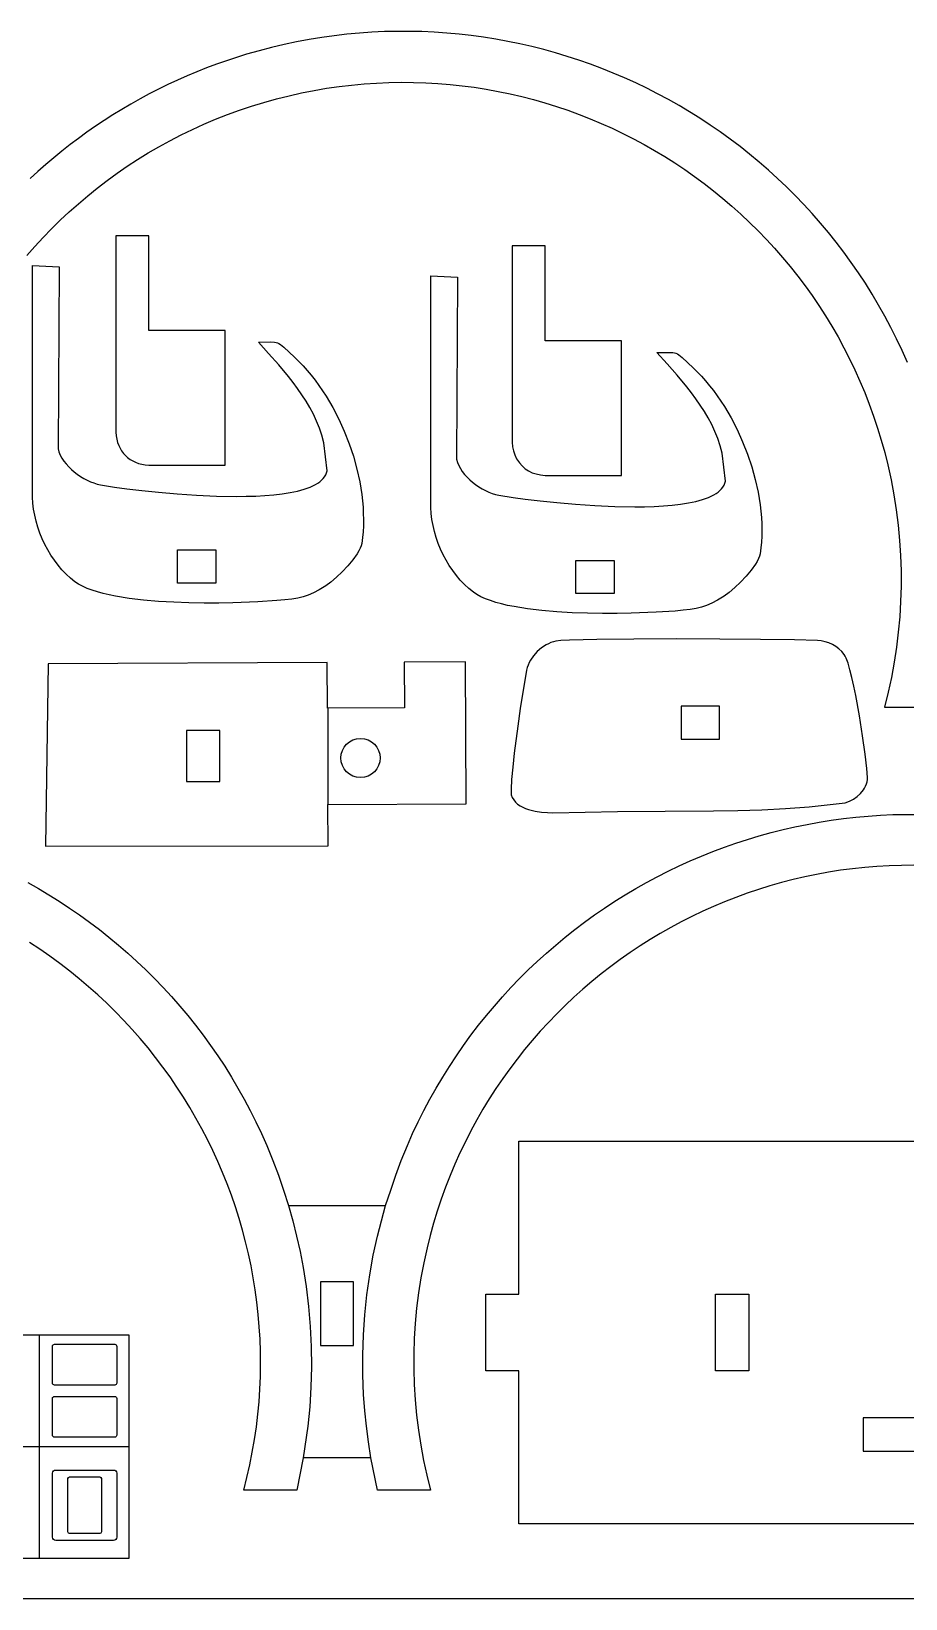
# Model space of a CAD drawing. Extents: x 169 to 749, y 15 to 895.
# Drawn here: x 234.2 to 302.8, y 15 to 138 of the extents above; entities that cross this region are included whole.
import ezdxf

# ---------------------------------------------------------------- set-up
doc = ezdxf.new("R2010")
doc.units = 0
doc.layers.get('0').update_dxf_attribs({"linetype": 'CONTINUOUS'})

msp = doc.modelspace()

# ---------------------------------------------------------------- linework, layer by layer
at = {"color": 4}
for p, q in [((258.978007, 137.728923), (257.9932, 137.614717)), ((259.962167, 137.820011), (258.978007, 137.728923)), ((260.945332, 137.888143), (259.962167, 137.820011)), ((261.927155, 137.933482), (260.945332, 137.888143)), ((262.907289, 137.956191), (261.927155, 137.933482)), ((263.885386, 137.956433), (262.907289, 137.956191)), ((264.861099, 137.93437), (263.885386, 137.956433)), ((265.83408, 137.890165), (264.861099, 137.93437)), ((266.803982, 137.82398), (265.83408, 137.890165)), ((267.770459, 137.735979), (266.803982, 137.82398)), ((268.733162, 137.626324), (267.770459, 137.735979)), ((253.071612, 136.69122), (252.090215, 136.434888)), ((254.054445, 136.923457), (253.071612, 136.69122)), ((255.038368, 137.131763), (254.054445, 136.923457)), ((256.023033, 137.3163), (255.038368, 137.131763)), ((257.008093, 137.47723), (256.023033, 137.3163)), ((257.9932, 137.614717), (257.008093, 137.47723)), ((269.691744, 137.495177), (268.733162, 137.626324)), ((270.645857, 137.342703), (269.691744, 137.495177)), ((271.595156, 137.169062), (270.645857, 137.342703)), ((272.539291, 136.974418), (271.595156, 137.169062)), ((273.477916, 136.758934), (272.539291, 136.974418)), ((274.410683, 136.522771), (273.477916, 136.758934)), ((275.337246, 136.266094), (274.410683, 136.522771)), ((248.748193, 135.372114), (247.974075, 135.082075)), ((249.52909, 135.647583), (248.748193, 135.372114)), ((250.316611, 135.908353), (249.52909, 135.647583)), ((251.110603, 136.154299), (250.316611, 135.908353)), ((252.090215, 136.434888), (251.110603, 136.154299)), ((276.257256, 135.989065), (275.337246, 136.266094)), ((277.170366, 135.691845), (276.257256, 135.989065)), ((278.07623, 135.374599), (277.170366, 135.691845)), ((278.974498, 135.037489), (278.07623, 135.374599)), ((245.693937, 134.125799), (244.948478, 133.778744)), ((246.446793, 134.45879), (245.693937, 134.125799)), ((247.206891, 134.777591), (246.446793, 134.45879)), ((247.974075, 135.082075), (247.206891, 134.777591)), ((279.864826, 134.680677), (278.974498, 135.037489)), ((280.746864, 134.304326), (279.864826, 134.680677)), ((281.620265, 133.908599), (280.746864, 134.304326)), ((243.480364, 133.042953), (242.758018, 132.65447)), ((244.210568, 133.417753), (243.480364, 133.042953)), ((244.948478, 133.778744), (244.210568, 133.417753)), ((253.454151, 132.658175), (254.447503, 132.907399)), ((254.447503, 132.907399), (255.427954, 133.126832)), ((255.427954, 133.126832), (256.408249, 133.320208)), ((256.408249, 133.320208), (257.388018, 133.487756)), ((257.388018, 133.487756), (258.366887, 133.629705)), ((258.366887, 133.629705), (259.344486, 133.746283)), ((259.344486, 133.746283), (260.320442, 133.83772)), ((260.320442, 133.83772), (261.294383, 133.904244)), ((261.294383, 133.904244), (262.265938, 133.946084)), ((262.265938, 133.946084), (263.234735, 133.963469)), ((263.234735, 133.963469), (264.200402, 133.956628)), ((264.200402, 133.956628), (265.162567, 133.925789)), ((265.162567, 133.925789), (266.120858, 133.871181)), ((266.120858, 133.871181), (267.074904, 133.793033)), ((267.074904, 133.793033), (268.024332, 133.691574)), ((268.024332, 133.691574), (268.968771, 133.567033)), ((268.968771, 133.567033), (269.90785, 133.419638)), ((269.90785, 133.419638), (270.841195, 133.249618)), ((270.841195, 133.249618), (271.768435, 133.057203)), ((271.768435, 133.057203), (272.689199, 132.84262)), ((272.689199, 132.84262), (273.603115, 132.606099)), ((282.484683, 133.493658), (281.620265, 133.908599)), ((283.33977, 133.059667), (282.484683, 133.493658)), ((284.185178, 132.606787), (283.33977, 133.059667)), ((241.337522, 131.836964), (240.639679, 131.408196)), ((242.043686, 132.252431), (241.337522, 131.836964)), ((242.758018, 132.65447), (242.043686, 132.252431)), ((249.607036, 131.424629), (250.549395, 131.767721)), ((250.549395, 131.767721), (251.504859, 132.08794)), ((251.504859, 132.08794), (252.47319, 132.38489)), ((252.47319, 132.38489), (253.454151, 132.658175)), ((273.603115, 132.606099), (274.50981, 132.347868)), ((274.50981, 132.347868), (275.408913, 132.068156)), ((275.408913, 132.068156), (276.300053, 131.767193)), ((276.300053, 131.767193), (277.182856, 131.445206)), ((285.02056, 132.135183), (284.185178, 132.606787)), ((285.845569, 131.645015), (285.02056, 132.135183)), ((286.659857, 131.136448), (285.845569, 131.645015)), ((239.269578, 130.511261), (238.597627, 130.043349)), ((239.950313, 130.966252), (239.269578, 130.511261)), ((240.639679, 131.408196), (239.950313, 130.966252)), ((246.860968, 130.262081), (247.762585, 130.671413)), ((247.762585, 130.671413), (248.67802, 131.059061)), ((248.67802, 131.059061), (249.607036, 131.424629)), ((277.182856, 131.445206), (278.056952, 131.102425)), ((278.056952, 131.102425), (278.921969, 130.739079)), ((278.921969, 130.739079), (279.777534, 130.355396)), ((279.777534, 130.355396), (280.623276, 129.951605)), ((287.463078, 130.609643), (286.659857, 131.136448)), ((288.254883, 130.064764), (287.463078, 130.609643)), ((237.280698, 129.069271), (236.636029, 128.563358)), ((237.934616, 129.562644), (237.280698, 129.069271)), ((238.597627, 130.043349), (237.934616, 129.562644)), ((244.241408, 128.907944), (245.100142, 129.37995)), ((245.100142, 129.37995), (245.973408, 129.831461)), ((245.973408, 129.831461), (246.860968, 130.262081)), ((280.623276, 129.951605), (281.458824, 129.527934)), ((281.458824, 129.527934), (282.283804, 129.084613)), ((282.283804, 129.084613), (283.097846, 128.621871)), ((289.034926, 129.501972), (288.254883, 130.064764)), ((289.802858, 128.921432), (289.034926, 129.501972)), ((236.000761, 128.045033), (235.37505, 127.514421)), ((236.636029, 128.563358), (236.000761, 128.045033)), ((241.754775, 127.372917), (242.568487, 127.904031)), ((242.568487, 127.904031), (243.397443, 128.415839)), ((243.397443, 128.415839), (244.241408, 128.907944)), ((283.097846, 128.621871), (283.900578, 128.139936)), ((283.900578, 128.139936), (284.691627, 127.639037)), ((290.558333, 128.323305), (289.802858, 128.921432)), ((291.301004, 127.707754), (290.558333, 128.323305)), ((234.75905, 126.97165), (234.152915, 126.416847)), ((235.37505, 127.514421), (234.75905, 126.97165)), ((240.17404, 126.254355), (240.956547, 126.822893)), ((240.956547, 126.822893), (241.754775, 127.372917)), ((284.691627, 127.639037), (285.470622, 127.119403)), ((285.470622, 127.119403), (286.237191, 126.581263)), ((292.030522, 127.074943), (291.301004, 127.707754)), ((292.746541, 126.425032), (292.030522, 127.074943)), ((238.657141, 125.063322), (239.407492, 125.667699)), ((239.407492, 125.667699), (240.17404, 126.254355)), ((286.237191, 126.581263), (286.990963, 126.024845)), ((286.990963, 126.024845), (287.731564, 125.450378)), ((287.731564, 125.450378), (288.458625, 124.858092)), ((293.448714, 125.758186), (292.746541, 126.425032)), ((294.136692, 125.074568), (293.448714, 125.758186)), ((237.205979, 123.802989), (237.923224, 124.44162)), ((237.923224, 124.44162), (238.657141, 125.063322)), ((288.458625, 124.858092), (289.171772, 124.248214)), ((289.171772, 124.248214), (289.870634, 123.620974)), ((294.810128, 124.374338), (294.136692, 125.074568)), ((295.468676, 123.657662), (294.810128, 124.374338)), ((235.822458, 122.476525), (236.505645, 123.147825)), ((236.505645, 123.147825), (237.205979, 123.802989)), ((289.870634, 123.620974), (290.554838, 122.9766)), ((290.554838, 122.9766), (291.224015, 122.315322)), ((296.111988, 122.9247), (295.468676, 123.657662)), ((296.739716, 122.175616), (296.111988, 122.9247)), ((234.508481, 121.087101), (235.156658, 121.789485)), ((235.156658, 121.789485), (235.822458, 122.476525)), ((243.452294, 121.924672), (240.855894, 121.924672)), ((240.855894, 121.924672), (240.855894, 106.525872)), ((243.452294, 114.482272), (243.452294, 121.924672)), ((291.224015, 122.315322), (291.87779, 121.637368)), ((297.351514, 121.410572), (296.739716, 122.175616)), ((233.878165, 120.369769), (234.508481, 121.087101)), ((274.52946, 121.127822), (271.93306, 121.127822)), ((271.93306, 121.127822), (271.93306, 105.729022)), ((274.52946, 113.685422), (274.52946, 121.127822)), ((291.87779, 121.637368), (292.515793, 120.942967)), ((292.515793, 120.942967), (293.137652, 120.232347)), ((297.947033, 120.629732), (297.351514, 121.410572)), ((298.525926, 119.833258), (297.947033, 120.629732)), ((234.325186, 101.415601), (234.325186, 119.584201)), ((234.325186, 119.584201), (236.421186, 119.491801)), ((236.421186, 119.491801), (236.328886, 105.215301)), ((293.137652, 120.232347), (293.742994, 119.505738)), ((293.742994, 119.505738), (294.331449, 118.763368)), ((299.087847, 119.021312), (298.525926, 119.833258)), ((265.558257, 100.601427), (265.558257, 118.770127)), ((265.558257, 118.770127), (267.654257, 118.677627)), ((267.654257, 118.677627), (267.561957, 104.401127)), ((294.331449, 118.763368), (294.902643, 118.005466)), ((294.902643, 118.005466), (295.456206, 117.232261)), ((299.632447, 118.194058), (299.087847, 119.021312)), ((300.15938, 117.351657), (299.632447, 118.194058)), ((295.456206, 117.232261), (295.991766, 116.443982)), ((300.668297, 116.494273), (300.15938, 117.351657)), ((295.991766, 116.443982), (296.50895, 115.640857)), ((296.50895, 115.640857), (297.007387, 114.823116)), ((301.158852, 115.622069), (300.668297, 116.494273)), ((301.630698, 114.735206), (301.158852, 115.622069)), ((249.424194, 114.482272), (243.452294, 114.482272)), ((249.424194, 103.926072), (249.424194, 114.482272)), ((297.007387, 114.823116), (297.486705, 113.990986)), ((302.083486, 113.833849), (301.630698, 114.735206)), ((252.053986, 113.577001), (253.017286, 113.59626)), ((252.844939, 112.691617), (252.053986, 113.577001)), ((253.017286, 113.59626), (253.310351, 113.585322)), ((253.310351, 113.585322), (253.431547, 113.564499)), ((253.431547, 113.564499), (253.544161, 113.529551)), ((253.544161, 113.529551), (253.654424, 113.477558)), ((253.654424, 113.477558), (253.768568, 113.405604)), ((253.768568, 113.405604), (254.033423, 113.190141)), ((254.033423, 113.190141), (254.883886, 112.391301)), ((280.50126, 113.685422), (274.52946, 113.685422)), ((280.50126, 103.129222), (280.50126, 113.685422)), ((297.486705, 113.990986), (297.946532, 113.144698)), ((297.946532, 113.144698), (298.386497, 112.284479)), ((302.51687, 112.918159), (302.083486, 113.833849)), ((253.632161, 111.796508), (252.844939, 112.691617)), ((254.883886, 112.391301), (255.221907, 112.062448)), ((255.221907, 112.062448), (255.551978, 111.717129)), ((283.287057, 112.762827), (284.250357, 112.782102)), ((284.07801, 111.877444), (283.287057, 112.762827)), ((284.865232, 110.982337), (284.07801, 111.877444)), ((284.250357, 112.782102), (284.543421, 112.771181)), ((284.543421, 112.771181), (284.664618, 112.750367)), ((284.664618, 112.750367), (284.777232, 112.715427)), ((284.777232, 112.715427), (284.887495, 112.663444)), ((284.887495, 112.663444), (285.001639, 112.591499)), ((285.001639, 112.591499), (285.266494, 112.376052)), ((285.266494, 112.376052), (286.116957, 111.577227)), ((298.386497, 112.284479), (298.806227, 111.410559)), ((302.930503, 111.988299), (302.51687, 112.918159)), ((254.39587, 110.882174), (253.632161, 111.796508)), ((254.762726, 110.414828), (254.39587, 110.882174)), ((255.551978, 111.717129), (255.873774, 111.356168)), ((255.873774, 111.356168), (256.186968, 110.980393)), ((256.186968, 110.980393), (256.491236, 110.590628)), ((285.628941, 110.068006), (284.865232, 110.982337)), ((286.116957, 111.577227), (286.454978, 111.248366)), ((286.454978, 111.248366), (286.785049, 110.903039)), ((286.785049, 110.903039), (287.106845, 110.542072)), ((298.806227, 111.410559), (299.20535, 110.523166)), ((255.116286, 109.939113), (254.762726, 110.414828)), ((255.454077, 109.453842), (255.116286, 109.939113)), ((255.773626, 108.957826), (255.454077, 109.453842)), ((256.491236, 110.590628), (256.786251, 110.1877)), ((256.786251, 110.1877), (257.34722, 109.345657)), ((285.995797, 109.600663), (285.628941, 110.068006)), ((286.349357, 109.124952), (285.995797, 109.600663)), ((287.106845, 110.542072), (287.420039, 110.166291)), ((287.420039, 110.166291), (287.724306, 109.776521)), ((287.724306, 109.776521), (288.019321, 109.373589)), ((299.20535, 110.523166), (299.583495, 109.622529)), ((299.583495, 109.622529), (299.940291, 108.708877)), ((256.072462, 108.449878), (255.773626, 108.957826)), ((256.348111, 107.928812), (256.072462, 108.449878)), ((257.34722, 109.345657), (257.867271, 108.460871)), ((257.867271, 108.460871), (258.343799, 107.539949)), ((286.687148, 108.639686), (286.349357, 109.124952)), ((287.006697, 108.143677), (286.687148, 108.639686)), ((288.019321, 109.373589), (288.580291, 108.53154)), ((288.580291, 108.53154), (289.100342, 107.64675)), ((299.940291, 108.708877), (300.275364, 107.782439)), ((256.5981, 107.393438), (256.348111, 107.928812)), ((256.819958, 106.84257), (256.5981, 107.393438)), ((258.343799, 107.539949), (258.774197, 106.589498)), ((287.305533, 107.635738), (287.006697, 108.143677)), ((287.581182, 107.114681), (287.305533, 107.635738)), ((287.831171, 106.579318), (287.581182, 107.114681)), ((289.100342, 107.64675), (289.576869, 106.725827)), ((300.275364, 107.782439), (300.588344, 106.843443)), ((240.855894, 106.525872), (240.884801, 106.243279)), ((240.884801, 106.243279), (240.933315, 105.974905)), ((240.933315, 105.974905), (241.001052, 105.721136)), ((241.001052, 105.721136), (241.087626, 105.482355)), ((257.01121, 106.27502), (256.819958, 106.84257)), ((257.169386, 105.689601), (257.01121, 106.27502)), ((258.774197, 106.589498), (259.155861, 105.616126)), ((271.93306, 105.729022), (271.96996, 105.363167)), ((288.053028, 106.028464), (287.831171, 106.579318)), ((288.244281, 105.460929), (288.053028, 106.028464)), ((289.576869, 106.725827), (290.007268, 105.775375)), ((290.007268, 105.775375), (290.388932, 104.802002)), ((300.588344, 106.843443), (300.878858, 105.892119)), ((300.878858, 105.892119), (301.146535, 104.928694)), ((236.328886, 105.215301), (236.405194, 104.966927)), ((236.405194, 104.966927), (236.509744, 104.722549)), ((236.509744, 104.722549), (236.640253, 104.483359)), ((236.640253, 104.483359), (236.794434, 104.250546)), ((241.087626, 105.482355), (241.192652, 105.258948)), ((241.192652, 105.258948), (241.315745, 105.051298)), ((241.315745, 105.051298), (241.456521, 104.85979)), ((241.456521, 104.85979), (241.614594, 104.68481)), ((241.614594, 104.68481), (241.78958, 104.52674)), ((241.78958, 104.52674), (241.981094, 104.385967)), ((257.427586, 103.487001), (257.169386, 105.689601)), ((259.155861, 105.616126), (259.486185, 104.626438)), ((259.486185, 104.626438), (259.762563, 103.627043)), ((271.96996, 105.363167), (272.03386, 105.051584)), ((272.03386, 105.051584), (272.134435, 104.753745)), ((272.134435, 104.753745), (272.28136, 104.429122)), ((288.402457, 104.875527), (288.244281, 105.460929)), ((288.660657, 102.672827), (288.402457, 104.875527)), ((290.388932, 104.802002), (290.719256, 103.812315)), ((301.146535, 104.928694), (301.391003, 103.953399)), ((236.794434, 104.250546), (236.970004, 104.025302)), ((236.970004, 104.025302), (237.164678, 103.808817)), ((237.164678, 103.808817), (237.376171, 103.602282)), ((237.376171, 103.602282), (237.602198, 103.406888)), ((237.602198, 103.406888), (237.840475, 103.223826)), ((241.981094, 104.385967), (242.18875, 104.262874)), ((242.18875, 104.262874), (242.412163, 104.157846)), ((242.412163, 104.157846), (242.650949, 104.071267)), ((242.650949, 104.071267), (242.904723, 104.003522)), ((242.904723, 104.003522), (243.1731, 103.954996)), ((243.1731, 103.954996), (243.455694, 103.926072)), ((243.455694, 103.926072), (249.424194, 103.926072)), ((257.316699, 103.171653), (257.382797, 103.325231)), ((257.382797, 103.325231), (257.427586, 103.487001)), ((259.762563, 103.627043), (259.982392, 102.624547)), ((267.561957, 104.401127), (267.638264, 104.152754)), ((267.638264, 104.152754), (267.742815, 103.908376)), ((267.742815, 103.908376), (267.873323, 103.669185)), ((267.873323, 103.669185), (268.027505, 103.436373)), ((268.027505, 103.436373), (268.203075, 103.211128)), ((272.28136, 104.429122), (272.500486, 104.127887)), ((272.500486, 104.127887), (272.727628, 103.871047)), ((272.727628, 103.871047), (272.96768, 103.656226)), ((272.96768, 103.656226), (273.225535, 103.481047)), ((273.225535, 103.481047), (273.506086, 103.343134)), ((273.506086, 103.343134), (273.814228, 103.240109)), ((290.719256, 103.812315), (290.995634, 102.812919)), ((301.391003, 103.953399), (301.649149, 102.783436)), ((237.840475, 103.223826), (238.088717, 103.054286)), ((238.088717, 103.054286), (238.344639, 102.899459)), ((238.344639, 102.899459), (238.605956, 102.760537)), ((238.605956, 102.760537), (238.870384, 102.638709)), ((238.870384, 102.638709), (239.135638, 102.535166)), ((239.135638, 102.535166), (239.399434, 102.4511)), ((239.399434, 102.4511), (239.659486, 102.387701)), ((239.659486, 102.387701), (240.770607, 102.212521)), ((240.770607, 102.212521), (241.725239, 102.085931)), ((241.725239, 102.085931), (242.888451, 101.948212)), ((255.106505, 101.904233), (255.631846, 102.048075)), ((255.631846, 102.048075), (256.10158, 102.217017)), ((256.10158, 102.217017), (256.51032, 102.412451)), ((256.51032, 102.412451), (256.690134, 102.520539)), ((256.690134, 102.520539), (256.852679, 102.635772)), ((256.852679, 102.635772), (256.997281, 102.758326)), ((256.997281, 102.758326), (257.123267, 102.888375)), ((257.123267, 102.888375), (257.229964, 103.026093)), ((257.229964, 103.026093), (257.316699, 103.171653)), ((259.982392, 102.624547), (260.143064, 101.625557)), ((268.203075, 103.211128), (268.397749, 102.994644)), ((268.397749, 102.994644), (268.609242, 102.788109)), ((268.609242, 102.788109), (268.835269, 102.592715)), ((268.835269, 102.592715), (269.073546, 102.409653)), ((269.073546, 102.409653), (269.321788, 102.240113)), ((269.321788, 102.240113), (269.57771, 102.085286)), ((269.57771, 102.085286), (269.839027, 101.946363)), ((273.814228, 103.240109), (274.154855, 103.169598)), ((274.154855, 103.169598), (274.53286, 103.129222)), ((274.53286, 103.129222), (280.50126, 103.129222)), ((288.230352, 101.944155), (288.356338, 102.074203)), ((288.356338, 102.074203), (288.463035, 102.21192)), ((288.463035, 102.21192), (288.54977, 102.35748)), ((288.54977, 102.35748), (288.615868, 102.511058)), ((288.615868, 102.511058), (288.660657, 102.672827)), ((290.995634, 102.812919), (291.215462, 101.810421)), ((301.649149, 102.783436), (301.870614, 101.605541)), ((234.357426, 100.946312), (234.325186, 101.415601)), ((234.416672, 100.475035), (234.357426, 100.946312)), ((242.888451, 101.948212), (244.217143, 101.810515)), ((244.217143, 101.810515), (245.668213, 101.683994)), ((245.668213, 101.683994), (247.198561, 101.579801)), ((247.198561, 101.579801), (248.765086, 101.509088)), ((248.765086, 101.509088), (250.324687, 101.483009)), ((250.324687, 101.483009), (251.088423, 101.490192)), ((251.088423, 101.490192), (251.834265, 101.512715)), ((251.834265, 101.512715), (252.556826, 101.551973)), ((252.556826, 101.551973), (253.250718, 101.60936)), ((253.250718, 101.60936), (253.910553, 101.68627)), ((253.910553, 101.68627), (254.530945, 101.784096)), ((254.530945, 101.784096), (255.106505, 101.904233)), ((260.143064, 101.625557), (260.200402, 101.129441)), ((260.200402, 101.129441), (260.241975, 100.63668)), ((269.839027, 101.946363), (270.103455, 101.824535)), ((270.103455, 101.824535), (270.368709, 101.720993)), ((270.368709, 101.720993), (270.632505, 101.636927)), ((270.632505, 101.636927), (270.892557, 101.573527)), ((270.892557, 101.573527), (272.003678, 101.398376)), ((272.003678, 101.398376), (272.95831, 101.271795)), ((272.95831, 101.271795), (274.121522, 101.134081)), ((274.121522, 101.134081), (275.450214, 100.996386)), ((275.450214, 100.996386), (276.901284, 100.869865)), ((276.901284, 100.869865), (278.431631, 100.765669)), ((283.789897, 100.737823), (284.483789, 100.795207)), ((284.483789, 100.795207), (285.143624, 100.872113)), ((285.143624, 100.872113), (285.764016, 100.969937)), ((285.764016, 100.969937), (286.339576, 101.090071)), ((286.339576, 101.090071), (286.864917, 101.233911)), ((286.864917, 101.233911), (287.334651, 101.402849)), ((287.334651, 101.402849), (287.743391, 101.598282)), ((287.743391, 101.598282), (287.923205, 101.706369)), ((287.923205, 101.706369), (288.085749, 101.821601)), ((288.085749, 101.821601), (288.230352, 101.944155)), ((291.215462, 101.810421), (291.376135, 100.811427)), ((291.376135, 100.811427), (291.433473, 100.315309)), ((301.870614, 101.605541), (302.055402, 100.420922)), ((234.502169, 100.003783), (234.416672, 100.475035)), ((234.613167, 99.534566), (234.502169, 100.003783)), ((260.241975, 100.63668), (260.267455, 100.148099)), ((260.267455, 100.148099), (260.276519, 99.664524)), ((260.276519, 99.664524), (260.268839, 99.186781)), ((265.590497, 100.132138), (265.558257, 100.601427)), ((265.649742, 99.660862), (265.590497, 100.132138)), ((265.73524, 99.18961), (265.649742, 99.660862)), ((278.431631, 100.765669), (279.998157, 100.694952)), ((279.998157, 100.694952), (281.557758, 100.668868)), ((281.557758, 100.668868), (282.321494, 100.676048)), ((282.321494, 100.676048), (283.067336, 100.698568)), ((283.067336, 100.698568), (283.789897, 100.737823)), ((291.433473, 100.315309), (291.475046, 99.822545)), ((291.475046, 99.822545), (291.500526, 99.33396)), ((302.055402, 100.420922), (302.203517, 99.230786)), ((234.748912, 99.069396), (234.613167, 99.534566)), ((234.908653, 98.610283), (234.748912, 99.069396)), ((235.091636, 98.159239), (234.908653, 98.610283)), ((260.244091, 98.715695), (260.201948, 98.252093)), ((260.268839, 99.186781), (260.244091, 98.715695)), ((265.846238, 98.720393), (265.73524, 99.18961)), ((265.981983, 98.255223), (265.846238, 98.720393)), ((291.50191, 98.372631), (291.477162, 97.901538)), ((291.500526, 99.33396), (291.50959, 98.85038)), ((291.50959, 98.85038), (291.50191, 98.372631)), ((302.203517, 99.230786), (302.314962, 98.036343)), ((235.297111, 97.718276), (235.091636, 98.159239)), ((235.524323, 97.289403), (235.297111, 97.718276)), ((235.772522, 96.874634), (235.524323, 97.289403)), ((259.913515, 97.203854), (259.780062, 96.981921)), ((260.020555, 97.415395), (259.913515, 97.203854)), ((260.097855, 97.613918), (260.020555, 97.415395)), ((260.142086, 97.796801), (260.097855, 97.613918)), ((260.201948, 98.252093), (260.142086, 97.796801)), ((266.141724, 97.79611), (265.981983, 98.255223)), ((266.324707, 97.345066), (266.141724, 97.79611)), ((266.530182, 96.904102), (266.324707, 97.345066)), ((291.435019, 97.437929), (291.375157, 96.982627)), ((291.477162, 97.901538), (291.435019, 97.437929)), ((302.314962, 98.036343), (302.389741, 96.8388)), ((236.040954, 96.475978), (235.772522, 96.874634)), ((236.328867, 96.095447), (236.040954, 96.475978)), ((236.635509, 95.735053), (236.328867, 96.095447)), ((259.048673, 96.042738), (258.61102, 95.579013)), ((259.447228, 96.517372), (259.048673, 96.042738)), ((259.780062, 96.981921), (259.447228, 96.517372)), ((266.757394, 96.47523), (266.530182, 96.904102)), ((267.005592, 96.060461), (266.757394, 96.47523)), ((267.274025, 95.661805), (267.005592, 96.060461)), ((291.013133, 96.167762), (290.680299, 95.703225)), ((291.146586, 96.38969), (291.013133, 96.167762)), ((291.253626, 96.601225), (291.146586, 96.38969)), ((291.330926, 96.799746), (291.253626, 96.601225)), ((291.375157, 96.982627), (291.330926, 96.799746)), ((302.389741, 96.8388), (302.427857, 95.639366)), ((236.960128, 95.396806), (236.635509, 95.735053)), ((237.301971, 95.082719), (236.960128, 95.396806)), ((237.660286, 94.794801), (237.301971, 95.082719)), ((237.940739, 94.606977), (237.660286, 94.794801)), ((257.724905, 94.768252), (257.329686, 94.463201)), ((258.16089, 95.147187), (257.724905, 94.768252)), ((258.61102, 95.579013), (258.16089, 95.147187)), ((267.561938, 95.281274), (267.274025, 95.661805)), ((267.86858, 94.92088), (267.561938, 95.281274)), ((268.193199, 94.582633), (267.86858, 94.92088)), ((289.844091, 94.764883), (289.393961, 94.333056)), ((290.281744, 95.228602), (289.844091, 94.764883)), ((290.680299, 95.703225), (290.281744, 95.228602)), ((302.427857, 95.639366), (302.429315, 94.439249)), ((238.259884, 94.432829), (237.940739, 94.606977)), ((238.615231, 94.271901), (238.259884, 94.432829)), ((239.004294, 94.123737), (238.615231, 94.271901)), ((239.424583, 93.987882), (239.004294, 94.123737)), ((239.87361, 93.86388), (239.424583, 93.987882)), ((240.348887, 93.751277), (239.87361, 93.86388)), ((240.847926, 93.649616), (240.348887, 93.751277)), ((241.907336, 93.477302), (240.847926, 93.649616)), ((243.031932, 93.343294), (241.907336, 93.477302)), ((254.662114, 93.423616), (254.123492, 93.363503)), ((255.127485, 93.499109), (254.662114, 93.423616)), ((255.547436, 93.600151), (255.127485, 93.499109)), ((255.949799, 93.736911), (255.547436, 93.600151)), ((256.362408, 93.91956), (255.949799, 93.736911)), ((256.813092, 94.158267), (256.362408, 93.91956)), ((257.329686, 94.463201), (256.813092, 94.158267)), ((268.535042, 94.268545), (268.193199, 94.582633)), ((268.893357, 93.980627), (268.535042, 94.268545)), ((269.17381, 93.792804), (268.893357, 93.980627)), ((269.492954, 93.618656), (269.17381, 93.792804)), ((269.848302, 93.457728), (269.492954, 93.618656)), ((270.237365, 93.309564), (269.848302, 93.457728)), ((288.562757, 93.649027), (288.046163, 93.344098)), ((288.957976, 93.954107), (288.562757, 93.649027)), ((289.393961, 94.333056), (288.957976, 93.954107)), ((302.429315, 94.439249), (302.394118, 93.239656)), ((244.201809, 93.24395), (243.031932, 93.343294)), ((245.397061, 93.175626), (244.201809, 93.24395)), ((246.59778, 93.134679), (245.397061, 93.175626)), ((247.784061, 93.117467), (246.59778, 93.134679)), ((248.935997, 93.120345), (247.784061, 93.117467)), ((250.033683, 93.139672), (248.935997, 93.120345)), ((251.986674, 93.213099), (250.033683, 93.139672)), ((253.483786, 93.308601), (251.986674, 93.213099)), ((254.123492, 93.363503), (253.483786, 93.308601)), ((270.657654, 93.173709), (270.237365, 93.309564)), ((271.106681, 93.049707), (270.657654, 93.173709)), ((271.581958, 92.937104), (271.106681, 93.049707)), ((272.080997, 92.835443), (271.581958, 92.937104)), ((273.140407, 92.663129), (272.080997, 92.835443)), ((274.265003, 92.529121), (273.140407, 92.663129)), ((275.43488, 92.429776), (274.265003, 92.529121)), ((276.630132, 92.361452), (275.43488, 92.429776)), ((277.830851, 92.320506), (276.630132, 92.361452)), ((279.017132, 92.303293), (277.830851, 92.320506)), ((280.169068, 92.306172), (279.017132, 92.303293)), ((281.266753, 92.325499), (280.169068, 92.306172)), ((283.219745, 92.398925), (281.266753, 92.325499)), ((284.716857, 92.494427), (283.219745, 92.398925)), ((285.356562, 92.549359), (284.716857, 92.494427)), ((285.895185, 92.609485), (285.356562, 92.549359)), ((286.360555, 92.68498), (285.895185, 92.609485)), ((286.780507, 92.786015), (286.360555, 92.68498)), ((287.18287, 92.922764), (286.780507, 92.786015)), ((287.595478, 93.105401), (287.18287, 92.922764)), ((288.046163, 93.344098), (287.595478, 93.105401)), ((302.394118, 93.239656), (302.322269, 92.041797)), ((302.322269, 92.041797), (302.213773, 90.846879)), ((274.590135, 89.830593), (274.232564, 89.594231)), ((274.778643, 89.929035), (274.590135, 89.830593)), ((274.972411, 90.013114), (274.778643, 89.929035)), ((275.170524, 90.081924), (274.972411, 90.013114)), ((275.372065, 90.134562), (275.170524, 90.081924)), ((275.753845, 90.177568), (275.372065, 90.134562)), ((276.44346, 90.21337), (275.753845, 90.177568)), ((278.585171, 90.264988), (276.44346, 90.21337)), ((281.475148, 90.292664), (278.585171, 90.264988)), ((284.79134, 90.299649), (281.475148, 90.292664)), ((288.211698, 90.289191), (284.79134, 90.299649)), ((291.414171, 90.264541), (288.211698, 90.289191)), ((294.07671, 90.228948), (291.414171, 90.264541)), ((295.877265, 90.185662), (294.07671, 90.228948)), ((296.174648, 90.152036), (295.877265, 90.185662)), ((296.471032, 90.085672), (296.174648, 90.152036)), ((296.761741, 89.98805), (296.471032, 90.085672)), ((297.042102, 89.860649), (296.761741, 89.98805)), ((297.307439, 89.70495), (297.042102, 89.860649)), ((302.213773, 90.846879), (302.068632, 89.656111)), ((268.27803, 88.503904), (263.47123, 88.481904)), ((268.33213, 77.380804), (268.27803, 88.503904)), ((273.381363, 88.63443), (273.281417, 88.447394)), ((273.620851, 88.988917), (273.381363, 88.63443)), ((273.907027, 89.311262), (273.620851, 88.988917)), ((274.232564, 89.594231), (273.907027, 89.311262)), ((297.553079, 89.522432), (297.307439, 89.70495)), ((297.774345, 89.314576), (297.553079, 89.522432)), ((297.966565, 89.082862), (297.774345, 89.314576)), ((298.040844, 88.963023), (297.966565, 89.082862)), ((298.116217, 88.808371), (298.040844, 88.963023)), ((298.269361, 88.403877), (298.116217, 88.808371)), ((302.068632, 89.656111), (301.886851, 88.470701)), ((235.54853, 88.363504), (235.34133, 74.063304)), ((257.43983, 88.454304), (235.54853, 88.363504)), ((257.45353, 84.868004), (257.43983, 88.454304)), ((263.47123, 88.481904), (263.48533, 84.892704)), ((273.071765, 87.857962), (272.573365, 84.857362)), ((273.125702, 88.058255), (273.071765, 87.857962)), ((273.195892, 88.255034), (273.125702, 88.058255)), ((273.281417, 88.447394), (273.195892, 88.255034)), ((298.424233, 87.887867), (298.269361, 88.403877)), ((298.579071, 87.27883), (298.424233, 87.887867)), ((298.732111, 86.595255), (298.579071, 87.27883)), ((301.668434, 87.291857), (301.413383, 86.120786)), ((301.886851, 88.470701), (301.668434, 87.291857)), ((298.88159, 85.85563), (298.732111, 86.595255)), ((301.413383, 86.120786), (301.121703, 84.958699)), ((263.48533, 84.892704), (257.45353, 84.868004)), ((272.573365, 84.857362), (272.376398, 83.464015)), ((299.162815, 84.282187), (298.88159, 85.85563)), ((301.121703, 84.958699), (305.284703, 84.958699)), ((299.408639, 82.706408), (299.162815, 84.282187)), ((272.376398, 83.464015), (272.103352, 81.342137)), ((299.604958, 81.276205), (299.408639, 82.706408)), ((272.103352, 81.342137), (271.980631, 80.256137)), ((299.737669, 80.139487), (299.604958, 81.276205)), ((271.980631, 80.256137), (271.889688, 79.285771)), ((299.792665, 79.444162), (299.737669, 80.139487)), ((271.889688, 79.285771), (271.847455, 78.530294)), ((299.573836, 78.610137), (299.652624, 78.765977)), ((299.652624, 78.765977), (299.715337, 78.927847)), ((299.715337, 78.927847), (299.760539, 79.095199)), ((299.760539, 79.095199), (299.786794, 79.267486)), ((299.786794, 79.267486), (299.792665, 79.444162)), ((271.847455, 78.530294), (271.849896, 78.264156)), ((271.849896, 78.264156), (271.870865, 78.088962)), ((271.870865, 78.088962), (271.945803, 77.87162)), ((271.945803, 77.87162), (272.055203, 77.676987)), ((272.055203, 77.676987), (272.195369, 77.503885)), ((272.195369, 77.503885), (272.362604, 77.351137)), ((295.233865, 77.128362), (298.057065, 77.450262)), ((298.057065, 77.450262), (298.378399, 77.569143)), ((298.378399, 77.569143), (298.692893, 77.734021)), ((298.692893, 77.734021), (298.989053, 77.940519)), ((298.989053, 77.940519), (299.25539, 78.184262)), ((299.25539, 78.184262), (299.48041, 78.460873)), ((299.48041, 78.460873), (299.573836, 78.610137)), ((257.49533, 77.330404), (268.33213, 77.380804)), ((257.50723, 74.085704), (257.49533, 77.330404)), ((272.362604, 77.351137), (272.553211, 77.217565)), ((272.553211, 77.217565), (272.763494, 77.101992)), ((272.763494, 77.101992), (272.989757, 77.003242)), ((272.989757, 77.003242), (273.228302, 76.920137)), ((273.228302, 76.920137), (273.727456, 76.796153)), ((273.727456, 76.796153), (274.231382, 76.720624)), ((274.231382, 76.720624), (274.710509, 76.684133)), ((274.710509, 76.684133), (275.135265, 76.677262)), ((275.135265, 76.677262), (280.193265, 76.782062)), ((280.193265, 76.782062), (283.935012, 76.795108)), ((283.935012, 76.795108), (287.72324, 76.815712)), ((287.72324, 76.815712), (289.618747, 76.848282)), ((289.618747, 76.848282), (291.50663, 76.906065)), ((291.50663, 76.906065), (293.380474, 76.996833)), ((293.380474, 76.996833), (295.233865, 77.128362)), ((296.959948, 76.08581), (297.918527, 76.216958)), ((297.918527, 76.216958), (298.881228, 76.326615)), ((298.881228, 76.326615), (299.847702, 76.414617)), ((299.847702, 76.414617), (300.817601, 76.480803)), ((300.817601, 76.480803), (301.79058, 76.52501)), ((301.79058, 76.52501), (302.76629, 76.547074)), ((302.76629, 76.547074), (303.744384, 76.546834)), ((291.314458, 74.856718), (292.241018, 75.113396)), ((292.241018, 75.113396), (293.173784, 75.34956)), ((293.173784, 75.34956), (294.112407, 75.565046)), ((294.112407, 75.565046), (295.05654, 75.759691)), ((295.05654, 75.759691), (296.005836, 75.933334)), ((296.005836, 75.933334), (296.959948, 76.08581)), ((235.34133, 74.063304), (257.50723, 74.085704)), ((287.677211, 73.628106), (288.575479, 73.965218)), ((288.575479, 73.965218), (289.481341, 74.282466)), ((289.481341, 74.282466), (290.394449, 74.579686)), ((290.394449, 74.579686), (291.314458, 74.856718)), ((285.031448, 72.499212), (285.904849, 72.894941)), ((285.904849, 72.894941), (286.786886, 73.271293)), ((286.786886, 73.271293), (287.677211, 73.628106)), ((302.451264, 72.547278), (301.489102, 72.516439)), ((303.416928, 72.55412), (302.451264, 72.547278)), ((282.466539, 71.197398), (283.311946, 71.650278)), ((283.311946, 71.650278), (284.167032, 72.084271)), ((284.167032, 72.084271), (285.031448, 72.499212)), ((293.962492, 71.433268), (293.048579, 71.196747)), ((294.883254, 71.647852), (293.962492, 71.433268)), ((295.810492, 71.840267), (294.883254, 71.647852)), ((296.743834, 72.010287), (295.810492, 71.840267)), ((297.68291, 72.157683), (296.743834, 72.010287)), ((298.627346, 72.282224), (297.68291, 72.157683)), ((299.576772, 72.383683), (298.627346, 72.282224)), ((300.530814, 72.461831), (299.576772, 72.383683)), ((301.489102, 72.516439), (300.530814, 72.461831)), ((233.951117, 71.197954), (234.786517, 70.726369)), ((234.786517, 70.726369), (235.611545, 70.23622)), ((235.611545, 70.23622), (236.425855, 69.727669)), ((279.991862, 69.727056), (280.80615, 70.235624)), ((280.80615, 70.235624), (281.631158, 70.725792)), ((281.631158, 70.725792), (282.466539, 71.197398)), ((290.351647, 70.35784), (289.468845, 70.035852)), ((291.242785, 70.658804), (290.351647, 70.35784)), ((292.141886, 70.938516), (291.242785, 70.658804)), ((293.048579, 71.196747), (292.141886, 70.938516)), ((236.425855, 69.727669), (237.229098, 69.200879)), ((237.229098, 69.200879), (238.020927, 68.656012)), ((278.396838, 68.655371), (279.188642, 69.200251)), ((279.188642, 69.200251), (279.991862, 69.727056)), ((286.874173, 68.946039), (286.028432, 68.542247)), ((287.729736, 69.329723), (286.874173, 68.946039)), ((288.594751, 69.693071), (287.729736, 69.329723)), ((289.468845, 70.035852), (288.594751, 69.693071)), ((238.020927, 68.656012), (238.800994, 68.093232)), ((238.800994, 68.093232), (239.568953, 67.512701)), ((276.848864, 67.512039), (277.616796, 68.092579)), ((277.616796, 68.092579), (278.396838, 68.655371)), ((284.367907, 67.675254), (283.553866, 67.212511)), ((285.192886, 68.118576), (284.367907, 67.675254)), ((286.028432, 68.542247), (285.192886, 68.118576)), ((234.897215, 65.963072), (234.083474, 66.494239)), ((239.568953, 67.512701), (240.324456, 66.91458)), ((240.324456, 66.91458), (241.067155, 66.299034)), ((275.350719, 66.298361), (276.093389, 66.913912)), ((276.093389, 66.913912), (276.848864, 67.512039)), ((282.751136, 66.730575), (281.960088, 66.229675)), ((283.553866, 67.212511), (282.751136, 66.730575)), ((235.695471, 65.412994), (234.897215, 65.963072)), ((236.478005, 64.8444), (235.695471, 65.412994)), ((241.067155, 66.299034), (241.796703, 65.666224)), ((241.796703, 65.666224), (242.512752, 65.016313)), ((273.905183, 65.01564), (274.621201, 65.66555)), ((274.621201, 65.66555), (275.350719, 66.298361)), ((280.414526, 65.171898), (279.660755, 64.615478)), ((281.181094, 65.710039), (280.414526, 65.171898)), ((281.960088, 66.229675), (281.181094, 65.710039)), ((237.244578, 64.257688), (236.478005, 64.8444)), ((237.994953, 63.653253), (237.244578, 64.257688)), ((242.512752, 65.016313), (243.214956, 64.349463)), ((243.214956, 64.349463), (243.902966, 63.665837)), ((272.515033, 63.665177), (273.203011, 64.348795)), ((273.203011, 64.348795), (273.905183, 65.01564)), ((278.920154, 64.04101), (278.193095, 63.448722)), ((279.660755, 64.615478), (278.920154, 64.04101)), ((238.728891, 63.031493), (237.994953, 63.653253)), ((239.446156, 62.392803), (238.728891, 63.031493)), ((243.902966, 63.665837), (244.576435, 62.965598)), ((244.576435, 62.965598), (245.235016, 62.248909)), ((271.183049, 62.248273), (271.841596, 62.964948)), ((271.841596, 62.964948), (272.515033, 63.665177)), ((277.479948, 62.838843), (276.781087, 62.211601)), ((278.193095, 63.448722), (277.479948, 62.838843)), ((240.146509, 61.737581), (239.446156, 62.392803)), ((240.829712, 61.066223), (240.146509, 61.737581)), ((245.235016, 62.248909), (245.878361, 61.515931)), ((245.878361, 61.515931), (246.506123, 60.766827)), ((269.912009, 60.76623), (270.539737, 61.515312)), ((270.539737, 61.515312), (271.183049, 62.248273)), ((276.096883, 61.567225), (275.427708, 60.905945)), ((276.781087, 62.211601), (276.096883, 61.567225)), ((241.495528, 60.379125), (240.829712, 61.066223)), ((242.143719, 59.676684), (241.495528, 60.379125)), ((246.506123, 60.766827), (247.117955, 60.00176)), ((269.300212, 60.001188), (269.912009, 60.76623)), ((275.427708, 60.905945), (274.773933, 60.227989)), ((242.774046, 58.959295), (242.143719, 59.676684)), ((247.117955, 60.00176), (247.713509, 59.220893)), ((247.713509, 59.220893), (248.292437, 58.424387)), ((268.1258, 58.423878), (268.704693, 59.22035)), ((268.704693, 59.22035), (269.300212, 60.001188)), ((274.13593, 59.533585), (273.514072, 58.822963)), ((274.773933, 60.227989), (274.13593, 59.533585)), ((243.386273, 58.227357), (242.774046, 58.959295)), ((243.980161, 57.481265), (243.386273, 58.227357)), ((248.292437, 58.424387), (248.854393, 57.612406)), ((267.563879, 57.611935), (268.1258, 58.423878)), ((272.90873, 58.096352), (272.320276, 57.353979)), ((273.514072, 58.822963), (272.90873, 58.096352)), ((244.555473, 56.721416), (243.980161, 57.481265)), ((245.11197, 55.948205), (244.555473, 56.721416)), ((248.854393, 57.612406), (249.399028, 56.785112)), ((249.399028, 56.785112), (249.925996, 55.942668)), ((266.492347, 55.942285), (267.019279, 56.784683)), ((267.019279, 56.784683), (267.563879, 57.611935)), ((271.749081, 56.596075), (271.195518, 55.822867)), ((272.320276, 57.353979), (271.749081, 56.596075)), ((245.649416, 55.162031), (245.11197, 55.948205)), ((249.925996, 55.942668), (250.434948, 55.085236)), ((265.983429, 55.084905), (266.492347, 55.942285)), ((271.195518, 55.822867), (270.659959, 55.034585)), ((246.167571, 54.363289), (245.649416, 55.162031)), ((246.666198, 53.552375), (246.167571, 54.363289)), ((250.434948, 55.085236), (250.925538, 54.212979)), ((250.925538, 54.212979), (251.397418, 53.32606)), ((265.021028, 53.325845), (265.492874, 54.212704)), ((265.492874, 54.212704), (265.983429, 55.084905)), ((270.142775, 54.231458), (269.644338, 53.413713)), ((270.659959, 55.034585), (270.142775, 54.231458)), ((247.14506, 52.729686), (246.666198, 53.552375)), ((251.397418, 53.32606), (251.85024, 52.42464)), ((264.56824, 52.424491), (265.021028, 53.325845)), ((269.644338, 53.413713), (269.165021, 52.581581)), ((247.603919, 51.89562), (247.14506, 52.729686)), ((248.042536, 51.050571), (247.603919, 51.89562)), ((251.85024, 52.42464), (252.283658, 51.508882)), ((264.134856, 51.508805), (264.56824, 52.424491)), ((268.705194, 51.735289), (268.265229, 50.875067)), ((269.165021, 52.581581), (268.705194, 51.735289)), ((248.460675, 50.194937), (248.042536, 51.050571)), ((252.283658, 51.508882), (252.697323, 50.57895)), ((252.697323, 50.57895), (253.178603, 49.400428)), ((263.239917, 49.400344), (263.721223, 50.57895)), ((263.721223, 50.57895), (264.134856, 51.508805)), ((268.265229, 50.875067), (267.845499, 50.001143)), ((272.463427, 38.908772), (272.463427, 50.907872)), ((272.463427, 50.907872), (334.458727, 50.907872)), ((248.858096, 49.329114), (248.460675, 50.194937)), ((249.234563, 48.453498), (248.858096, 49.329114)), ((253.178603, 49.400428), (253.606361, 48.243975)), ((262.812198, 48.243975), (263.239917, 49.400344)), ((267.845499, 50.001143), (267.446376, 49.113746)), ((249.589837, 47.568487), (249.234563, 48.453498)), ((253.606361, 48.243975), (254.0065, 47.080509)), ((262.412117, 47.080594), (262.812198, 48.243975)), ((267.068231, 48.213106), (266.711435, 47.29945)), ((267.446376, 49.113746), (267.068231, 48.213106)), ((249.923681, 46.674476), (249.589837, 47.568487)), ((254.0065, 47.080509), (254.404923, 45.88095)), ((262.013723, 45.88095), (262.412117, 47.080594)), ((266.711435, 47.29945), (266.376362, 46.373007)), ((250.235857, 45.771862), (249.923681, 46.674476)), ((250.526127, 44.861042), (250.235857, 45.771862)), ((254.404923, 45.88095), (262.013723, 45.88095)), ((266.376362, 46.373007), (266.063382, 45.434008)), ((250.794253, 43.942411), (250.526127, 44.861042)), ((265.772868, 44.482679), (265.505191, 43.51925)), ((266.063382, 45.434008), (265.772868, 44.482679)), ((251.039998, 43.016368), (250.794253, 43.942411)), ((265.505191, 43.51925), (265.260723, 42.54395)), ((251.263123, 42.083307), (251.039998, 43.016368)), ((251.463391, 41.143626), (251.263123, 42.083307)), ((265.260723, 42.54395), (265.002578, 41.373987)), ((251.640564, 40.19772), (251.463391, 41.143626)), ((265.002578, 41.373987), (264.781112, 40.196092)), ((251.794405, 39.245987), (251.640564, 40.19772)), ((264.781112, 40.196092), (264.596324, 39.011473)), ((251.924674, 38.288824), (251.794405, 39.245987)), ((252.031135, 37.326625), (251.924674, 38.288824)), ((264.596324, 39.011473), (264.448209, 37.821337)), ((269.863627, 32.909272), (269.863627, 38.908772)), ((269.863627, 38.908772), (272.463427, 38.908772)), ((252.11355, 36.359789), (252.031135, 37.326625)), ((264.448209, 37.821337), (264.336764, 36.626894)), ((217.846482, 35.713954), (241.875082, 35.714254)), ((241.875082, 35.714254), (241.876182, 18.188254)), ((252.171681, 35.38871), (252.11355, 36.359789)), ((264.336764, 36.626894), (264.261985, 35.429352)), ((252.20529, 34.413787), (252.171681, 35.38871)), ((264.261985, 35.429352), (264.223869, 34.229917)), ((252.19799, 32.453991), (252.214139, 33.435415)), ((252.214139, 33.435415), (252.20529, 34.413787)), ((264.223869, 34.229917), (264.222411, 33.0298)), ((252.156606, 31.469912), (252.19799, 32.453991)), ((264.222411, 33.0298), (264.257608, 31.830208)), ((272.463427, 32.909272), (269.863627, 32.909272)), ((272.463427, 20.910172), (272.463427, 32.909272)), ((252.089749, 30.483573), (252.156606, 31.469912)), ((264.257608, 31.830208), (264.329457, 30.632348)), ((251.997181, 29.495371), (252.089749, 30.483573)), ((264.329457, 30.632348), (264.437953, 29.437431)), ((251.733961, 27.514966), (251.878664, 28.505704)), ((251.878664, 28.505704), (251.997181, 29.495371)), ((264.437953, 29.437431), (264.583094, 28.246662)), ((251.562832, 26.523556), (251.733961, 27.514966)), ((264.583094, 28.246662), (264.764875, 27.061252)), ((264.764875, 27.061252), (264.983292, 25.882408)), ((251.365042, 25.531869), (251.562832, 26.523556)), ((255.557823, 26.07835), (255.051523, 23.54925)), ((260.860723, 26.07835), (255.557823, 26.07835)), ((261.367023, 23.54925), (260.860723, 26.07835)), ((264.983292, 25.882408), (265.238343, 24.711338)), ((251.140352, 24.540301), (251.365042, 25.531869)), ((265.238343, 24.711338), (265.530023, 23.54925)), ((250.888523, 23.54925), (251.140352, 24.540301)), ((255.051523, 23.54925), (250.888523, 23.54925)), ((265.530023, 23.54925), (261.367023, 23.54925)), ((334.458727, 20.910172), (272.463427, 20.910172)), ((241.876182, 18.188254), (217.846782, 18.188054))]:
    msp.add_line(p, q, dxfattribs=at)
at = {"color": 7}
for p, q in [((245.705986, 94.680701), (245.705986, 97.280501)), ((245.705986, 97.280501), (248.705786, 97.280501)), ((248.705786, 97.280501), (248.705786, 94.680701)), ((276.939057, 93.866627), (276.939057, 96.466427)), ((276.939057, 96.466427), (279.938857, 96.466427)), ((279.938857, 96.466427), (279.938857, 93.866627)), ((248.705786, 94.680701), (245.705986, 94.680701)), ((279.938857, 93.866627), (276.939057, 93.866627)), ((288.197465, 85.041162), (285.197665, 85.041162)), ((285.197665, 85.041162), (285.197665, 82.441362)), ((288.197365, 82.441362), (288.197465, 85.041162)), ((249.00503, 83.127604), (246.40523, 83.122004)), ((246.40523, 83.122004), (246.41363, 79.122304)), ((249.01343, 79.127904), (249.00503, 83.127604)), ((285.197665, 82.441362), (288.197365, 82.441362)), ((246.41363, 79.122304), (249.01343, 79.127904)), ((256.909223, 39.89095), (256.909223, 34.89095)), ((259.509323, 39.89095), (256.909223, 39.89095)), ((259.509323, 34.89095), (259.509323, 39.89095)), ((287.887227, 32.909272), (287.887227, 38.908772)), ((287.887227, 38.908772), (290.487127, 38.908772)), ((290.487127, 38.908772), (290.487127, 32.909272)), ((256.909223, 34.89095), (259.509323, 34.89095)), ((290.487127, 32.909272), (287.887227, 32.909272)), ((307.461127, 29.210272), (299.461127, 29.210272)), ((299.461127, 29.210272), (299.461127, 26.610272)), ((299.461127, 26.610272), (307.461127, 26.610272))]:
    msp.add_line(p, q, dxfattribs=at)
at = {"color": 3}
for p, q in [((257.49533, 84.868004), (257.49533, 77.330404)), ((254.404923, 45.88095), (254.730639, 44.660144)), ((261.367023, 43.46765), (262.013723, 45.88095)), ((254.730639, 44.660144), (255.034998, 43.46915)), ((255.034998, 43.46915), (255.312545, 42.268856)), ((261.042886, 41.97086), (261.367023, 43.46765)), ((255.312545, 42.268856), (255.557823, 41.02015)), ((260.770442, 40.436052), (261.042886, 41.97086)), ((255.557823, 41.02015), (255.79444, 39.508004)), ((255.79444, 39.508004), (255.977172, 37.959431)), ((260.550695, 38.874301), (260.770442, 40.436052)), ((260.384648, 37.296687), (260.550695, 38.874301)), ((255.977172, 37.959431), (256.105658, 36.386043)), ((260.273305, 35.714288), (260.384648, 37.296687)), ((234.839382, 35.714154), (234.839382, 18.188154)), ((256.105658, 36.386043), (256.179536, 34.79945)), ((260.217667, 34.13818), (260.273305, 35.714288)), ((235.894882, 31.943654), (235.894882, 34.824754)), ((236.054982, 34.984854), (240.774482, 34.984854)), ((240.934582, 34.824754), (240.934582, 31.943654)), ((256.179536, 34.79945), (256.198444, 33.211263)), ((256.198444, 33.211263), (256.162019, 31.633094)), ((260.218739, 32.579441), (260.217667, 34.13818)), ((260.277523, 31.04915), (260.218739, 32.579441)), ((235.894882, 27.856854), (235.894882, 30.737954)), ((240.774482, 31.783554), (236.054982, 31.783554)), ((236.054982, 30.898054), (240.774482, 30.898054)), ((240.934582, 30.737954), (240.934582, 27.856854)), ((256.162019, 31.633094), (256.069899, 30.076552)), ((260.376073, 29.778545), (260.277523, 31.04915)), ((256.069899, 30.076552), (256.002841, 29.310021)), ((260.512948, 28.551412), (260.376073, 29.778545)), ((255.921723, 28.55325), (255.557823, 26.07835)), ((256.002841, 29.310021), (255.921723, 28.55325)), ((260.677911, 27.330448), (260.512948, 28.551412)), ((240.774482, 27.696754), (236.054982, 27.696754)), ((260.860723, 26.07835), (260.677911, 27.330448)), ((241.875582, 26.951254), (217.846482, 26.951254)), ((235.894882, 19.855154), (235.894882, 24.872654)), ((236.146882, 25.124654), (240.682582, 25.124654)), ((240.934582, 24.872654), (240.934582, 19.855154)), ((237.100582, 20.276554), (237.100582, 24.451154)), ((237.232082, 24.582554), (239.597382, 24.582554)), ((239.728782, 24.451154), (239.728782, 20.276554)), ((239.597382, 20.145154), (237.232082, 20.145154)), ((240.682582, 19.603054), (236.146882, 19.603054))]:
    msp.add_line(p, q, dxfattribs=at)
at = {"color": 0}
msp.add_line((168.703243, 15.036023), (748.703243, 15.036023), dxfattribs=at)
at = {"color": 3}
for points in [[(258.50703, 80.968004), (258.50703, 81.817304), (259.19543, 82.505704), (260.04473, 82.505704)], [(260.04473, 82.505704), (260.89403, 82.505704), (261.58243, 81.817304), (261.58243, 80.968004)], [(260.04473, 79.430304), (259.19543, 79.430304), (258.50703, 80.118704), (258.50703, 80.968004)], [(261.58243, 80.968004), (261.58243, 80.118704), (260.89403, 79.430304), (260.04473, 79.430304)], [(235.894882, 34.824754), (235.894882, 34.912854), (235.966882, 34.984854), (236.054982, 34.984854)], [(240.774482, 34.984854), (240.862582, 34.984854), (240.934582, 34.912854), (240.934582, 34.824754)], [(236.054982, 31.783554), (235.966882, 31.783554), (235.894882, 31.855554), (235.894882, 31.943654)], [(235.894882, 30.737954), (235.894882, 30.826054), (235.966882, 30.898054), (236.054982, 30.898054)], [(240.934582, 31.943654), (240.934582, 31.855554), (240.862582, 31.783554), (240.774482, 31.783554)], [(240.774482, 30.898054), (240.862582, 30.898054), (240.934582, 30.826054), (240.934582, 30.737954)], [(236.054982, 27.696754), (235.966882, 27.696754), (235.894882, 27.768754), (235.894882, 27.856854)], [(240.934582, 27.856854), (240.934582, 27.768754), (240.862582, 27.696754), (240.774482, 27.696754)], [(235.894882, 24.872654), (235.894882, 25.011254), (236.008282, 25.124654), (236.146882, 25.124654)], [(240.682582, 25.124654), (240.821182, 25.124654), (240.934582, 25.011254), (240.934582, 24.872654)], [(237.100582, 24.451154), (237.100582, 24.523454), (237.159682, 24.582554), (237.232082, 24.582554)], [(239.597382, 24.582554), (239.669782, 24.582554), (239.728782, 24.523454), (239.728782, 24.451154)], [(236.146882, 19.603054), (236.008282, 19.603054), (235.894882, 19.716454), (235.894882, 19.855154)], [(237.232082, 20.145154), (237.159682, 20.145154), (237.100582, 20.204254), (237.100582, 20.276554)], [(239.728782, 20.276554), (239.728782, 20.204254), (239.669782, 20.145154), (239.597382, 20.145154)], [(240.934582, 19.855154), (240.934582, 19.716454), (240.821182, 19.603054), (240.682582, 19.603054)]]:
    msp.add_open_spline(points, degree=3, dxfattribs=at)

doc.saveas('drawing.dxf')
